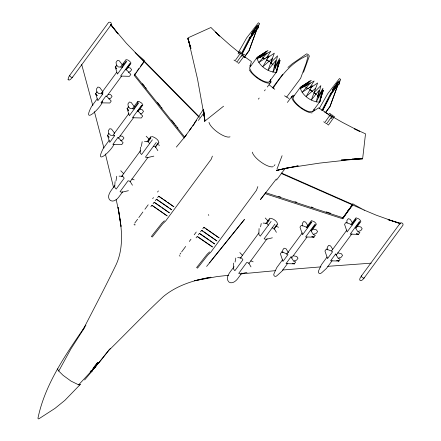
<?xml version="1.0" encoding="UTF-8"?>
<svg xmlns="http://www.w3.org/2000/svg" width="441" height="441" viewBox="0 0 441 441"><rect width="100%" height="100%" fill="white"/><g stroke="black" fill="none" stroke-linecap="round" stroke-linejoin="round"><path stroke-width="0.66" d="M276.435 69.193L276.871 70.279L280.068 60.411L276.121 72.302L278.679 61.106L272.885 72.269L275.868 60.373L268.034 70.202L272.384 58.416L262.858 66.641L269.153 55.753L258.757 62.55L267.053 53.107L256.816 59.017L266.64 51.173L256.849 57.771C258.696 65.648 268.128 72.247 276.121 72.302L276.832 71.525L279.649 58.482L274.93 66.745L275.272 67.258M315.695 88.217L306.17 96.441L312.465 85.554L302.068 92.345L310.365 82.902L300.128 88.817L309.951 80.973L300.161 87.572C302.008 95.449 311.44 102.047 319.433 102.097L320.144 101.32L322.961 88.277L318.242 96.546L318.887 97.494M233.664 263.101L233.443 268.889L234.866 270.713L242.914 259.766L241.492 257.941L237.688 257.627M259.071 228.543L258.845 234.331L260.267 236.155L271.094 221.432M115.057 181.609L114.688 187.243L116.176 189.09L124.224 178.142L122.736 176.301L119.081 176.135M140.459 147.051L140.095 152.691L141.578 154.532L152.404 139.808M257.798 28.604L258.084 26.565L256.408 27.386L251.138 34.558M339.085 84.27L339.344 82.467L337.448 83.404L332.305 90.399M115.972 180.97L116.76 176.24M141.374 146.412L142.167 141.688M235.064 262.064L235.814 258.04M260.592 226.834L261.221 223.482M250.003 66.751L251.387 61.525L243.702 56.095M320.177 100.074L323.38 90.207L319.433 102.097L321.991 90.901L316.197 102.069L319.179 90.173L311.346 99.997L317.636 82.963L310.591 87.781M303.48 72.379L309.339 56.134L308.689 54.921L307.057 53.923L306.489 53.923L292.262 63.747L287.951 67.445M140.492 66.337L144.196 61.078L199.321 116.882M135.37 73.305L134.582 74.375L184.658 137.041L185.622 135.514M135.078 224.59L134.896 225.081L134.025 224.48M184.614 137.157L184.785 136.704M223.576 106.198L204.707 121.236L204.905 120.691M251.265 34.222L256.701 26.598L258.376 25.771L257.919 28.268M251.552 33.444L256.993 25.821L258.663 24.994L258.205 27.491M244.077 57.33L248.917 50.748L257.103 28.61L249.066 50.853L244.628 56.889M212.386 156.108L211.239 159.201L165.656 221.002L162.679 223.852L152.283 237.043L151.412 236.442L161.803 223.251L164.388 220.77M273.089 64.7L270.824 62.655L274.324 53.168L267.279 57.986M257.836 186.604L256.464 190.314L210.875 252.114L207.904 254.964L197.507 268.156L196.631 267.555L207.027 254.363L209.613 251.883M332.718 89.28L338.027 81.839L339.923 80.901L339.498 83.151L338.28 84.81M325.48 112.51L329.918 106.474L338.109 84.336L330.066 106.579L325.629 112.615M339.212 83.933L339.636 81.679L337.74 82.616L332.597 89.611M352.127 205.908L352.866 203.907L364.343 210.181L352.497 204.905M400.775 223.355L388.069 219.662L400.682 223.609M265.394 192.585L343.032 217.788L343.197 217.352L342.668 218.769L265.013 193.61L260.455 199.536L276.32 179.007M343.032 217.788L352.651 204.492L281.308 172.977M276.959 169.129L282.097 155.701M150.85 206.73L151.974 205.214L167.183 215.908L151.902 205.396M153.099 203.698L154.218 202.176L161.009 206.851M155.342 200.661L156.467 199.145L168.914 207.711M157.591 197.623L158.716 196.107M196.074 237.842L197.127 236.508L212.402 247.021M198.318 234.81L199.442 233.289M200.567 231.773L201.691 230.257L202.821 231.034M202.81 228.736L203.935 227.22L205.065 227.997M80.234 384.243L79.771 384.894L78.476 384.761L70.984 381.085L63.08 375.324L58.763 371.063L70.841 349.018L84.904 327.029M256.408 30.363L257.153 28.637L254.666 31.096L249.656 37.573L241.288 53.714M337.657 85.791L338.214 84.407L335.728 86.866L330.717 93.343L321.748 110.641M242.065 53.681L250.229 37.965L257.103 28.61M242.219 53.785L250.378 38.069L253.211 34.216M322.437 110.614L331.23 93.69L338.109 84.336M322.592 110.719L329.184 98.029M329.807 96.816L331.378 93.795L338.258 84.44M82.847 330.122C94.131 308.193 105.653 286.369 116.358 264.148C124.345 246.15 121.545 226.09 118.045 207.369L121.005 226.42L118.552 210.495L116.115 199.304M258.2 26.234L259.683 23.66L258.393 22.772L246.712 37.838L238.383 52.457M339.857 80.973L340.744 79.43L339.454 78.542L327.773 93.608L319.097 108.817M242.886 53.642L236.916 62.071L235.858 61.343M203.494 109.236L194.183 123.414M266.392 57.969L270.835 51.211L260.796 57.027L258.911 56.74M309.703 87.765L314.146 81.006L304.108 86.822L302.686 86.607M85.923 325.116C66.222 354.002 45.12 383.477 37.915 418.377L38.665 418.944L54.993 408.377L64.937 400.301L80.284 384.436M189.41 130.304L195.396 122.091M184.277 138.066L134.218 75.361L136.583 72.142M97.229 98.773L91.425 106.711C81.883 125.029 99.385 109.329 102.125 102.626M101.276 93.272L116.65 72.357M120.696 66.85L125.955 59.695C128 59.507 129.979 61.271 130.949 62.969M101.877 93.09L102.648 92.042M123.017 64.331L123.789 63.284M126.253 60.968L122.014 66.734L122.449 67.252L118.188 66.905L116.661 65.108L115.244 67.038L117.46 74.038L126.688 61.486M102.852 93.916L97.863 100.697L95.642 93.701L97.059 91.772L98.586 93.569L102.852 93.916L102.411 93.398M129.814 63.526L120.586 76.078L129.434 76.326L130.85 74.397L126.082 69.397L125.575 69.292M101.491 102.847L109.831 102.99L111.248 101.061L106.479 96.061L105.972 95.956L100.983 102.742L101.491 102.847L102.643 101.281M126.082 69.397L130.321 63.631M106.573 96.573L121.545 76.205M125.994 70.152L130.85 63.548M136.947 71.161L138.921 68.482M134.218 75.361L143.678 62.495L144.416 60.494L135.084 52.523L144.047 61.497L126.33 43.224L110.426 24.448L118.017 33.869L111.011 24.536M109.109 140.431L103.304 148.369C93.762 166.681 111.264 150.987 114.004 144.279M113.155 134.924L128.932 113.464M132.576 108.508L137.835 101.353M137.598 102.318L138.369 101.27M138.132 102.626L133.893 108.392L134.329 108.905L130.067 108.558L128.54 106.761L127.124 108.69L129.34 115.691L138.568 103.139M114.732 135.569L109.743 142.355L107.521 135.354L108.938 133.425L110.465 135.222L114.732 135.569L114.291 135.056M141.693 105.184L132.465 117.736L141.313 117.979L142.73 116.049L137.961 111.055L137.454 110.95M137.961 111.055L142.2 105.289M118.453 138.226L133.827 117.312M137.873 111.81L142.867 104.969L141.743 103.15L138.876 101.375M114.831 185.6C112.295 189.222 105.355 196.085 110.305 200.457C113.309 202.325 116.804 199.679 118.612 197.309L122.686 191.769M121.347 176.736L140.486 150.701M147.002 141.837L150.668 136.853M122.019 176.394L122.824 175.298M148.634 140.194L151.406 136.418M144.483 141.578L148.137 141.743L150.916 137.967M156.263 142.432L145.436 157.156L147.283 157.646L153.826 156.136M153.485 146.208L155.408 146.682L158.181 142.906M130.012 181.797L147.933 157.426M155.26 147.454L158.925 142.471C158.33 139.411 154.967 137.542 152.25 136.506M238.046 53.896L239.97 51.636L241.029 52.363L235.064 60.797L234 60.064M254.022 33.114L257.257 28.715M241.729 56.431L243.653 54.171L244.711 54.899M243.592 56.74L238.746 63.328L237.682 62.6M184.658 137.041L191.504 127.725M192.717 126.082L194.729 123.342M134.737 223.096L137.592 219.216M138.81 217.551L142.884 212.011M144.924 209.238L148.182 204.806M152.663 198.709L153.479 197.601M157.553 192.055L158.369 190.947M256.849 57.771L249.777 67.396L249.744 68.642L251.684 72.17A12.177 4.019 36.3 0 0 262.257 80.51A12.177 4.019 36.3 0 0 269.76 81.144L270.989 81.987L267.323 86.976M269.76 81.144L276.832 71.525M258.365 99.164L259.181 98.056M264.473 90.852L265.289 89.744M287.383 102.444L292.664 95.477L294.175 95.19M300.161 87.572L293.089 97.191A12.177 4.019 36.3 0 0 297.923 105.046A12.177 4.019 36.3 0 0 309.124 111.689L312.36 111.716L320.144 101.32M179.961 254.209L180.777 253.095M181.593 251.987L185.667 246.447M189.332 241.459L190.959 239.243M194.222 234.81L196.256 232.038M328.154 115.084L329.686 113.359L330.744 114.087L324.774 122.515L323.716 121.788M330.011 116.358L331.538 114.632L332.597 115.36L326.632 123.794L325.568 123.067M331.048 118.69L333.368 115.889L334.427 116.622L328.457 125.051L327.398 124.323M234.061 266.722C231.536 270.537 224.05 277.422 229.066 282.163C232.06 284.098 235.527 281.408 237.39 279.092L241.872 273.001M240.169 258.415L258.9 232.936M265.818 223.515L269.798 218.223C273.078 218.301 277.009 220.991 277.709 224.254L274.043 229.243M268.315 225.213L266.893 223.383L269.671 219.607M274.93 224.105L264.104 238.829L266 239.375L272.373 237.804M272.152 227.881L274.126 228.416L276.904 224.64M248.796 263.586L267.119 238.658M282.483 259.865L276.816 267.571L274.241 273.111C272.566 275.702 275.421 277.742 277.35 275.355L281.887 271.232L287.554 263.525M286.529 254.358L302.305 232.892M306.352 227.391L311.434 220.621L314.29 221.735L315.921 223.289L316.28 224.447L311.423 231.051M307.542 227.969L307.179 227.473L311.418 221.707M311.781 222.203L302.559 234.755L299.979 227.143L301.401 225.213L307.179 227.473M291.005 256.844L286.016 263.63L294.29 263.85L295.707 261.921L293.739 261.315L291.005 256.844L291.567 257.015M314.846 224.414L305.619 236.966L313.893 237.186L315.309 235.257L313.342 234.651L310.602 230.18L311.17 230.351L315.409 224.585M291.595 258.018L306.975 237.104M347.348 211.41L348.136 210.34M348.533 209.8L349.322 208.731M350.898 206.586L352.866 203.907M343.589 216.818L352.651 204.492M352.078 205.875L342.607 218.753L345.033 215.555M327.057 257.048L321.39 264.754L318.815 270.294C317.14 272.885 319.99 274.925 321.924 272.538L326.461 268.415L332.123 260.708M331.505 250.99L346.88 230.075M350.926 224.574L356.008 217.804L358.864 218.918L360.495 220.472L360.848 221.63L355.997 228.234M352.116 225.153L351.753 224.656L355.992 218.89M356.356 219.386L347.128 231.938L344.553 224.326L345.97 222.396L351.753 224.656M335.573 254.027L330.59 260.813L338.864 261.033L340.281 259.104L338.313 258.498L335.573 254.027L336.141 254.198M359.415 221.597L350.187 234.149L358.461 234.369L359.884 232.44L357.916 231.834L355.176 227.363L355.738 227.534L359.977 221.768M336.169 255.201L351.951 233.736M399.303 224.403L361.3 276.099C357.497 281.022 361.201 282.438 364.106 278.056L402.115 226.354C405.064 224.1 400.742 220.803 399.414 224.298M198.351 120.432L204.106 112.692M273.062 88.349C281.854 74.661 292.041 62.038 307.327 55.583L307.857 55.952L307.89 56.795L306.324 62.82L300.619 78.3L286.716 97.009M276.535 180.071L285.167 168.462M272.632 87.726L282.753 74.226M195.793 121.573L196.587 120.542M110.25 348.539L99.787 361.741L98.894 362.546L97.472 362.64L92.775 368.693L93.95 368.615L94.832 367.535M206.62 266.436L244.446 219.475L214.524 256.552M209.442 262.897L214.817 256.188M109.214 349.702L95.956 366.223L78.691 384.778M274.109 165.772L274.969 164.714M176.356 147.085L186.449 134.891M84.622 379.949L92.053 371.113L92.048 370.539M293.805 96.414L293.089 97.191L291.859 96.347A13.671 4.515 36.3 0 0 297.289 105.167A13.671 4.515 36.3 0 0 309.869 112.626L311.985 112.946M270.824 62.655L277.549 55.831L274.93 66.745L274.01 65.726M109.418 349.823C127.438 332.084 144.902 313.76 163.402 296.523C176.863 285.399 194.012 280.057 210.991 277.213L194.332 280.774L217 276.579L228.537 275.289M95.217 367.127L94.898 367.232L97.411 363.996L98.872 362.893M92.831 370.016L91.452 370.341L90.124 371.995L91.177 371.923L92.296 370.82M260.796 57.027L268.023 50.478L257.566 56.999M304.108 86.822L311.335 80.279L300.878 86.794M91.535 371.581L92.053 371.113M99.539 362.055L98.646 362.866L97.461 362.937L93.244 368.367L94.209 368.307L95.091 367.254M57.777 368.792L57.903 369.85L58.763 371.063M312.189 112.003L318.7 107.836L328.694 114.445M128.337 72.291L130.249 71.602L131.666 69.672L130.139 67.875L127.703 67.677M108.734 98.955L110.647 98.266L112.069 96.336L110.542 94.539L108.106 94.341M140.216 113.949L142.129 113.254L143.546 111.325L142.019 109.528L138.976 109.28M120.614 140.613L122.526 139.918L123.949 137.989L122.422 136.192L119.985 135.993M313.7 234.171L316.191 233.482L317.608 231.553L316.34 229.822L312.686 229.05M358.268 231.354L360.766 230.665L362.182 228.736L360.914 227.005L357.254 226.233M294.097 260.835L296.589 260.146L298.006 258.217L296.738 256.486L293.083 255.714M338.666 258.018L341.163 257.329L342.58 255.4L341.312 253.669L337.652 252.897M246.971 272.362L240.593 273.933L238.702 273.387L246.751 262.439L248.718 262.974L250.99 266.888M276.419 170.579L287.372 167.867L276.49 170.397L298.21 165.849L287.422 167.993L319.554 163.115L356.813 158.986M128.425 190.694L121.881 192.204L120.035 191.708L128.077 180.766L130.001 181.24L132.443 185.22M240.753 273.922L275.664 270.642M358.798 158.804L361.449 158.556M356.714 158.969L341.268 160.077L362.656 158.754L351.962 159.173L362.618 158.859L365.517 133.827L354.299 128.728L359.751 131.379L342.37 122.355L329.78 115.129M358.737 158.793L361.427 158.556M282.516 270.019L320.916 266.871M327.751 266.331L371.234 263.161M91.425 371.631L90.57 371.686L91.425 370.622L92.318 370.561L93.442 369.034M97.979 363.704L97.422 363.737L94.495 367.513L96.006 366.267M263.095 223.069L266.893 223.383M278.602 196.388L280.559 197.022M294.913 201.686L296.87 202.32M311.225 206.978L313.182 207.612M326.23 211.851L330.8 213.334M400.588 223.857L376.272 215.186L364.073 210.059M157.272 144.405L159.554 145.298M131.865 178.963L134.152 179.856M275.642 226.084L278.547 227.269M250.819 260.879L253.14 261.827M281.149 173.412L352.491 204.922M263.095 57.826L265.14 58.84M306.407 87.627L308.452 88.641M284.555 95.796L288.998 98.508M324.57 112.069L328.644 114.489M329.719 115.129L330.86 115.807M266.706 59.756L269.302 61.508M310.017 89.551L312.614 91.304M249.656 37.573L250.477 38.135M330.717 93.343L331.538 93.905M159.278 196.499L162.674 198.836M163.804 199.613L166.637 201.559M167.767 202.336L173.919 206.801L158.639 196.289M206.201 228.78L219.144 237.914L203.863 227.402M170.05 208.488L171.676 209.839L156.395 199.326M203.951 231.812L216.895 240.951L201.62 230.439M162.145 207.628L169.427 212.871L154.146 202.358M200.01 233.68L209.062 239.91M210.197 240.687L214.651 243.983L199.371 233.471M197.761 236.718L212.474 246.839M179.244 255.593L180.121 256.193M269.28 84.942L274.798 89.291M240.962 54.028L239.865 53.201L240.913 54.028M243.526 56.101L245.62 57.754L241.949 54.844M239.32 52.733L229.8 44.905L215.351 32.039L219.662 36.101L210.936 27.48L188.164 37.777L187.855 38.626L190.97 48.416L187.894 38.516L190.65 48.378L188.175 38.836L197.551 79.182L204.867 119.847M149.626 143.584L148.137 141.743M316.401 94.501L314.135 92.45L320.861 85.626L318.242 96.546L317.322 95.521M144.042 61.514L199.161 117.312M146.191 136.214L149.245 139.334M120.784 170.766L123.844 173.886M265.239 218.008L268.073 220.974M239.838 252.566L242.666 255.532M142.449 83.581L144.587 86.26M145.442 87.335L146.296 88.404M157.426 102.329L160.419 106.077M161.279 107.152L162.134 108.221M171.549 120.002L174.542 123.756M175.402 124.825L176.257 125.894M177.111 126.969L177.971 128.039M122.366 64.959L119.252 60.748L117.477 60.384L116.06 62.313L116.54 66.255M134.246 106.612L131.131 102.4L129.356 102.036L127.94 103.966L128.342 107.251M103.155 92.147L99.649 87.412L97.88 87.048L96.458 88.977L96.86 92.263M114.643 133.276L111.534 129.064L109.759 128.7L108.337 130.63L108.74 133.915M274.33 66.591L275.526 68.355M249.242 69.777L250.686 71.911A13.671 4.515 36.3 0 0 262.566 81.276A13.671 4.515 36.3 0 0 270.989 81.987L270.542 79.369M208.279 214.585L208.802 215.406M155.408 146.682L157.85 150.668M352.293 222.65L350.237 219.298L348.274 218.692L346.852 220.621L347.006 223.223M332.69 249.314L330.64 245.962L328.672 245.356L327.255 247.285L327.404 249.887M308.061 226.029L305.668 222.115L303.7 221.509L302.283 223.438L302.432 226.04M288.464 252.693L286.066 248.779L284.098 248.173L282.681 250.102L282.835 252.704M274.126 228.416L276.397 232.33M81.684 64.518L92.847 105.73M94.413 111.683L103.927 148.049M105.399 153.959L113.535 187.453M204.365 116.628L203.356 110.156L204.773 121.055L203.659 110.272L204.707 121.236M204.569 117.923L204.872 119.864M93.194 369.299L93.2 369.751M72.363 76.993A1.714 0.568 36.3 0 1 70.814 76.949A1.714 0.568 36.3 0 1 69.932 75.301M364.034 277.654A1.714 0.568 36.3 0 1 363.323 278.078A1.714 0.568 36.3 0 1 361.482 276.672A1.714 0.568 36.3 0 1 361.868 276.005M249.777 65.516A13.671 4.515 36.3 0 1 250.863 65.389M257.588 58.284A11.279 3.726 36.3 0 1 258.25 57.562M259.495 57.324A11.279 3.726 36.3 0 1 260.614 57.446M262.268 57.903A11.279 3.726 36.3 0 1 264.539 58.868M266.717 60.081A11.279 3.726 36.3 0 1 269.137 61.712M270.531 62.804A11.279 3.726 36.3 0 1 272.626 64.7M230.02 136.82A13.269 4.382 36.3 0 1 218.339 132.741A13.269 4.382 36.3 0 1 208.99 122.355M313.931 109.208A13.671 4.515 36.3 0 1 314.339 110.388M300.9 88.079A11.279 3.726 36.3 0 1 302.807 87.125M305.58 87.698A11.279 3.726 36.3 0 1 307.851 88.669M309.538 89.584A11.279 3.726 36.3 0 1 312.448 91.513M313.843 92.599A11.279 3.726 36.3 0 1 315.938 94.495M317.641 96.392A11.279 3.726 36.3 0 1 318.595 97.731M273.332 166.621A13.269 4.382 36.3 0 1 261.651 162.542A13.269 4.382 36.3 0 1 252.302 152.151M68.063 79.435C69.154 81.541 71.596 78.151 72.44 77.39L110.448 25.688C113.431 23.312 108.933 20.137 107.637 23.737L69.634 75.439L68.603 77.269L68.063 79.435M117.852 137.614L112.863 144.4L121.71 144.642L123.127 142.713L118.359 137.719L117.852 137.614M281.799 251.877L280.382 253.807L282.957 261.419L287.945 254.633L287.582 254.137L281.799 251.877M326.373 249.06L324.951 250.99L327.525 258.602L332.514 251.817L332.15 251.32L326.373 249.06M358.461 234.369L356.499 233.763L358.461 234.369M313.893 237.186L311.925 236.58L313.893 237.186M338.864 261.033L336.896 260.427L338.864 261.033M294.29 263.85L292.322 263.244L294.29 263.85M116.771 68.835L115.244 67.038L116.771 68.835M128.651 110.487L127.124 108.69L128.651 110.487M97.169 95.499L95.642 93.701L97.169 95.499M109.048 137.151L107.521 135.354L109.048 137.151"/></g></svg>
